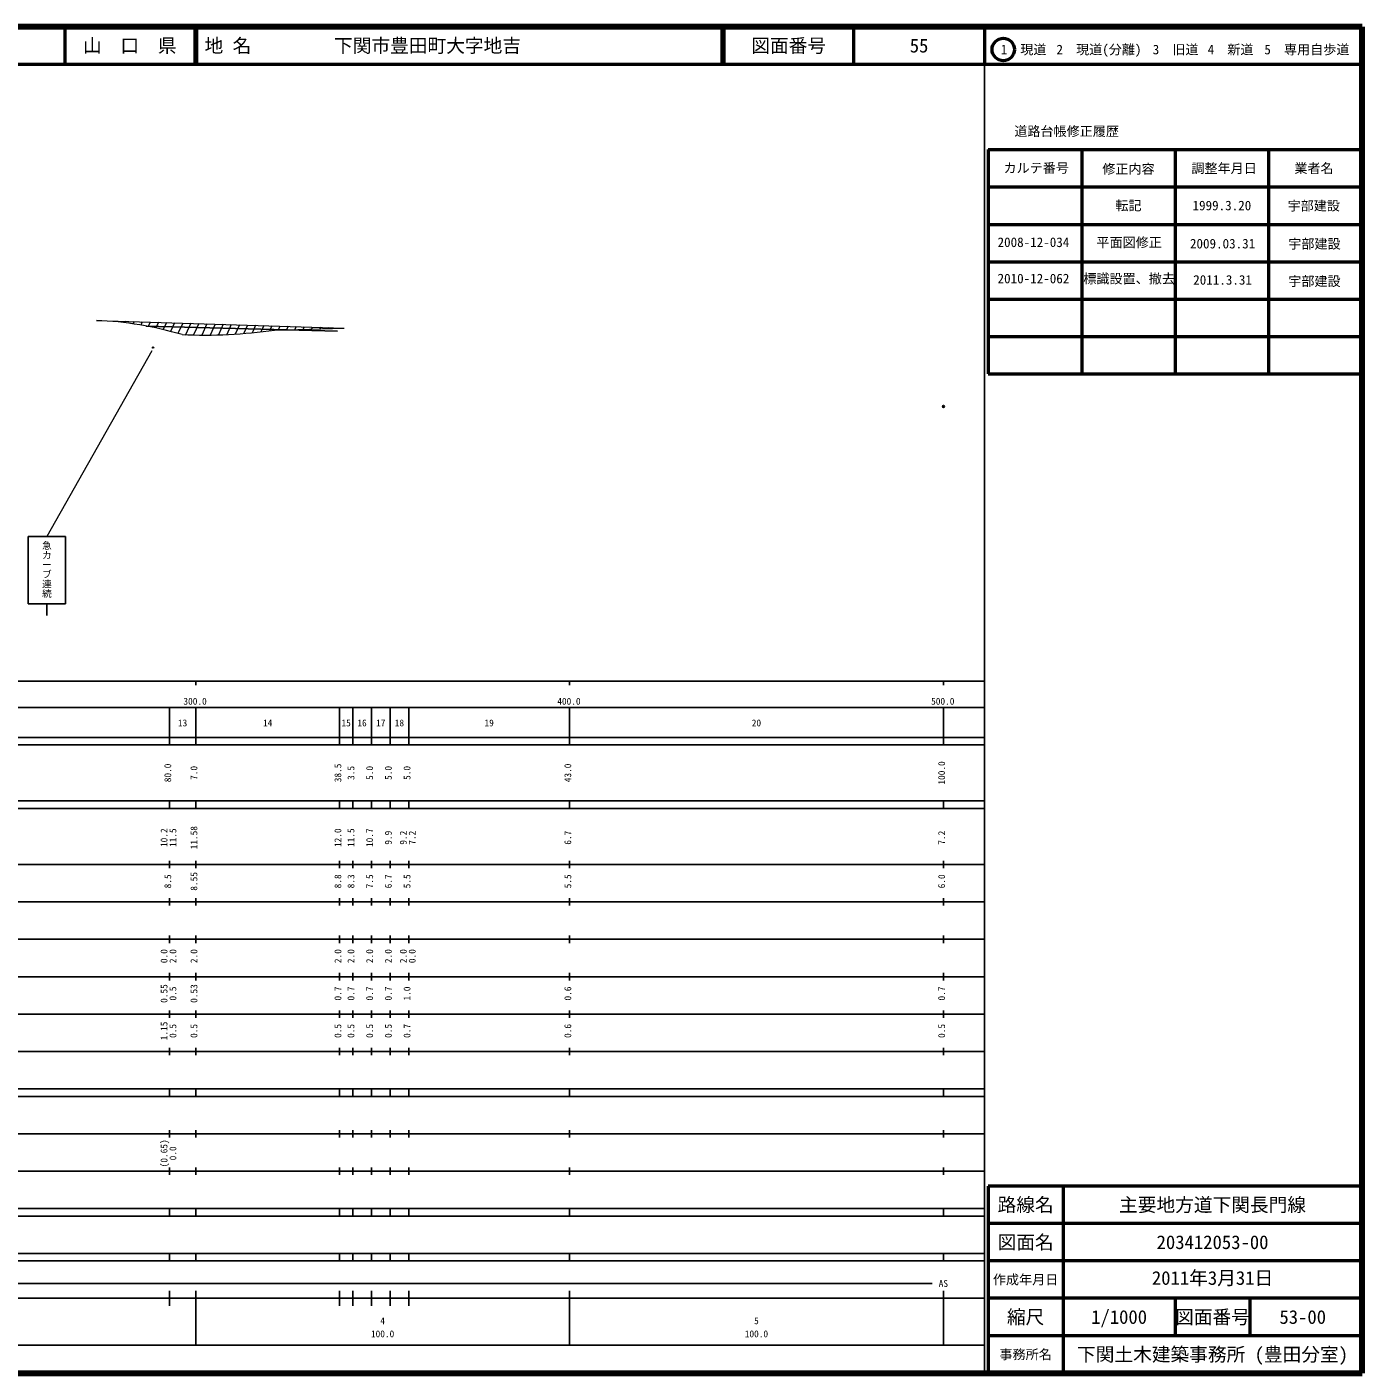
# Model space of a CAD drawing. Units: millimetres on the paper, with parts at other scales. Extents: x 40 to 680, y 20 to 380.
# Drawn here: x 322.9 to 680, y 20 to 380 of the extents above; entities that cross this region are included whole.
import ezdxf
from ezdxf.enums import TextEntityAlignment as Align

# ---------------------------------------------------------------- set-up
doc = ezdxf.new("R2010")
doc.units = ezdxf.units.MM
doc.header["$PDMODE"] = 32
doc.header["$PDSIZE"] = 0.5
for name, color, linetype, lineweight in [('M-BGD', 7, 'Continuous', 13), ('M-STR-HTXT', 7, 'Continuous', 13), ('M-STR-STRC', 7, 'Continuous', 25), ('M-TTL', 2, 'Continuous', 140), ('M-TTL-BAND', 7, 'Continuous', 25), ('M-TTL-FRAM', 2, 'Continuous', 50), ('M-TTL-LINE', 7, 'Continuous', 50)]:
    doc.layers.add(name, color=color, linetype=linetype, lineweight=lineweight)
doc.layers.add('M-OTRS', color=6, linetype='Continuous')
doc.layers.add('M-TTL-TXT', color=7, linetype='Continuous')
doc.styles.add('@ＭＳ ゴシック', font='')
doc.styles.add('ＭＳ ゴシック', font='')
doc.styles.get('@ＭＳ ゴシック').set_extended_font_data('@MS Gothic')
doc.styles.get('ＭＳ ゴシック').set_extended_font_data('MS Gothic')

msp = doc.modelspace()

# ---------------------------------------------------------------- linework, layer by layer
at = {"layer": 'M-BGD'}
for p, q in [((341.443, 301.517), (407.744, 299.477)), ((349.35, 301.274), (349.167, 300.873)), ((351.517, 301.207), (351.237, 300.593)), ((353.685, 301.141), (353.288, 300.269)), ((355.853, 301.074), (355.319, 299.904)), ((358.02, 301.007), (357.332, 299.497)), ((360.188, 300.941), (359.325, 299.049)), ((360.188, 300.941), (359.325, 299.049)), ((362.355, 300.874), (361.301, 298.56)), ((362.355, 300.874), (361.301, 298.56)), ((364.523, 300.807), (363.258, 298.032)), ((364.523, 300.807), (363.258, 298.032)), ((366.69, 300.74), (365.197, 297.464)), ((366.69, 300.74), (365.292, 297.673)), ((368.858, 300.674), (367.463, 297.614)), ((371.025, 300.607), (369.65, 297.59)), ((373.193, 300.54), (371.853, 297.601)), ((375.36, 300.474), (374.073, 297.648)), ((377.528, 300.407), (376.309, 297.732)), ((379.696, 300.34), (378.562, 297.853)), ((381.863, 300.274), (381.135, 298.677)), ((384.031, 300.207), (383.364, 298.744)), ((385.592, 298.811), (385.429, 298.452)), ((386.198, 300.14), (385.592, 298.811)), ((387.821, 298.878), (387.755, 298.734)), ((388.366, 300.074), (387.821, 298.878)), ((389.107, 298.917), (407.744, 299.477)), ((390.533, 300.007), (390.049, 298.945)), ((392.701, 299.94), (392.278, 299.012)), ((394.868, 299.873), (394.506, 299.079)), ((397.036, 299.807), (396.735, 299.146)), ((399.203, 299.74), (398.963, 299.213)), ((401.371, 299.673), (401.192, 299.28)), ((403.539, 299.607), (403.42, 299.347)), ((381.135, 298.677), (380.833, 298.013)), ((383.364, 298.744), (383.121, 298.212))]:
    msp.add_line(p, q, dxfattribs=at)
at = {"layer": 'M-BGD', "lineweight": 25}
msp.add_line((354.774, 299.952), (405.948, 298.651), dxfattribs=at)
at = {"layer": 'M-BGD'}
for centre, radius, start, end in [((337.367, 205.988), 95.616, 73.58515, 87.55671), ((370.06, 434.946), 137.356, 267.63285, 277.97072)]:
    msp.add_arc(centre, radius, start, end, dxfattribs=at)
at = {"layer": 'M-OTRS'}
msp.add_point((568.025, 278.511), dxfattribs=at)
at = {"layer": 'M-STR-HTXT'}
msp.add_line((356.257, 293.381), (328.156, 243.749), dxfattribs=at)
at = {"layer": 'M-STR-STRC'}
for p, q in [((323.156, 243.749), (323.156, 225.749)), ((323.156, 243.749), (333.156, 243.749)), ((333.156, 243.749), (333.156, 225.749)), ((323.156, 225.749), (333.156, 225.749)), ((328.156, 225.749), (328.156, 222.606))]:
    msp.add_line(p, q, dxfattribs=at)
at = {"layer": 'M-STR-STRC', "lineweight": 13}
msp.add_circle((356.62, 294.252), 0.2, dxfattribs=at)
at = {"layer": 'M-TTL'}
for p, q in [((680, 380), (40, 380)), ((680, 20), (680, 380)), ((40, 20), (680, 20))]:
    msp.add_line(p, q, dxfattribs=at)
at = {"layer": 'M-TTL-BAND'}
for p, q in [((579, 20), (579, 370)), ((40, 205), (579, 205)), ((368, 205), (368, 204)), ((468, 205), (468, 204)), ((568, 205), (568, 204)), ((68, 198), (579, 198)), ((361, 188), (361, 198)), ((368, 188), (368, 198)), ((406.5, 188), (406.5, 198)), ((410, 188), (410, 198)), ((415, 188), (415, 198)), ((420, 188), (420, 198)), ((425, 188), (425, 198)), ((468, 188), (468, 198)), ((568, 188), (568, 198)), ((40, 190), (579, 190)), ((40, 188), (579, 188)), ((40, 173), (579, 173)), ((361, 171), (361, 173)), ((368, 171), (368, 173)), ((406.5, 171), (406.5, 173)), ((410, 171), (410, 173)), ((415, 171), (415, 173)), ((420, 171), (420, 173)), ((425, 171), (425, 173)), ((468, 171), (468, 173)), ((568, 171), (568, 173)), ((40, 171), (579, 171)), ((40, 156), (579, 156)), ((361, 155), (361, 157)), ((368, 155), (368, 157)), ((406.5, 155), (406.5, 157)), ((410, 155), (410, 157)), ((415, 155), (415, 157)), ((420, 155), (420, 157)), ((425, 155), (425, 157)), ((468, 155), (468, 157)), ((568, 155), (568, 157)), ((46, 146), (579, 146)), ((361, 145), (361, 147)), ((368, 145), (368, 147)), ((406.5, 145), (406.5, 147)), ((410, 145), (410, 147)), ((415, 145), (415, 147)), ((420, 145), (420, 147)), ((425, 145), (425, 147)), ((468, 145), (468, 147)), ((568, 145), (568, 147)), ((361, 135), (361, 137)), ((368, 135), (368, 137)), ((406.5, 135), (406.5, 137)), ((410, 135), (410, 137)), ((415, 135), (415, 137)), ((420, 135), (420, 137)), ((425, 135), (425, 137)), ((468, 135), (468, 137)), ((568, 135), (568, 137)), ((52, 136), (579, 136)), ((46, 126), (579, 126)), ((361, 125), (361, 127)), ((368, 125), (368, 127)), ((406.5, 125), (406.5, 127)), ((410, 125), (410, 127)), ((415, 125), (415, 127)), ((420, 125), (420, 127)), ((425, 125), (425, 127)), ((468, 125), (468, 127)), ((568, 125), (568, 127)), ((52, 116), (579, 116)), ((361, 115), (361, 117)), ((368, 115), (368, 117)), ((406.5, 115), (406.5, 117)), ((410, 115), (410, 117)), ((415, 115), (415, 117)), ((420, 115), (420, 117)), ((425, 115), (425, 117)), ((468, 115), (468, 117)), ((568, 115), (568, 117)), ((46, 106), (579, 106)), ((361, 105), (361, 107)), ((368, 105), (368, 107)), ((406.5, 105), (406.5, 107)), ((410, 105), (410, 107)), ((415, 105), (415, 107)), ((420, 105), (420, 107)), ((425, 105), (425, 107)), ((468, 105), (468, 107)), ((568, 105), (568, 107)), ((40, 96), (579, 96)), ((40, 94), (579, 94)), ((361, 94), (361, 96)), ((368, 94), (368, 96)), ((406.5, 94), (406.5, 96)), ((410, 94), (410, 96)), ((415, 94), (415, 96)), ((420, 94), (420, 96)), ((425, 94), (425, 96)), ((468, 94), (468, 96)), ((568, 94), (568, 96)), ((49, 84), (579, 84)), ((361, 83), (361, 85)), ((368, 83), (368, 85)), ((406.5, 83), (406.5, 85)), ((410, 83), (410, 85)), ((415, 83), (415, 85)), ((420, 83), (420, 85)), ((425, 83), (425, 85)), ((468, 83), (468, 85)), ((568, 83), (568, 85)), ((40, 74), (579, 74)), ((361, 73), (361, 75)), ((368, 73), (368, 75)), ((406.5, 73), (406.5, 75)), ((410, 73), (410, 75)), ((415, 73), (415, 75)), ((420, 73), (420, 75)), ((425, 73), (425, 75)), ((468, 73), (468, 75)), ((568, 73), (568, 75)), ((40, 64), (579, 64)), ((40, 62), (579, 62)), ((361, 62), (361, 64)), ((368, 62), (368, 64)), ((406.5, 62), (406.5, 64)), ((410, 62), (410, 64)), ((415, 62), (415, 64)), ((420, 62), (420, 64)), ((425, 62), (425, 64)), ((468, 62), (468, 64)), ((568, 62), (568, 64)), ((40, 52), (579, 52)), ((361, 50), (361, 52)), ((368, 50), (368, 52)), ((406.5, 50), (406.5, 52)), ((410, 50), (410, 52)), ((415, 50), (415, 52)), ((420, 50), (420, 52)), ((425, 50), (425, 52)), ((468, 50), (468, 52)), ((568, 50), (568, 52)), ((40, 50), (579, 50)), ((71, 44), (565, 44)), ((40, 40), (579, 40)), ((361, 38), (361, 42)), ((368, 27.5), (368, 42)), ((406.5, 38), (406.5, 42)), ((410, 38), (410, 42)), ((415, 38), (415, 42)), ((420, 38), (420, 42)), ((425, 38), (425, 42)), ((468, 27.5), (468, 42)), ((568, 27.5), (568, 42)), ((68, 27.5), (579, 27.5))]:
    msp.add_line(p, q, dxfattribs=at)
at = {"layer": 'M-TTL-FRAM'}
for p, q in [((580, 347.197), (580, 287.197)), ((580, 347.197), (680, 347.197)), ((580, 287.197), (680, 287.197)), ((680, 70), (580, 70)), ((580, 70), (580, 20))]:
    msp.add_line(p, q, dxfattribs=at)
at = {"layer": 'M-TTL-LINE'}
for p, q in [((333, 380), (333, 370)), ((367.75, 380), (367.75, 370)), ((368.25, 380), (368.25, 370)), ((508.747, 380), (508.747, 370)), ((509.247, 380), (509.247, 370)), ((543.997, 380), (543.997, 370)), ((579, 380), (579, 370)), ((40, 370), (680, 370)), ((605, 347.197), (605, 287.197)), ((630, 347.197), (630, 287.197)), ((655, 347.197), (655, 287.197)), ((580, 337.197), (680, 337.197)), ((580, 327.197), (680, 327.197)), ((580, 317.197), (680, 317.197)), ((580, 307.197), (680, 307.197)), ((580, 297.197), (680, 297.197)), ((600, 70), (600, 20)), ((680, 60), (580, 60)), ((680, 50), (580, 50)), ((680, 40), (580, 40)), ((630, 40), (630, 30)), ((650, 40), (650, 30)), ((680, 30), (580, 30))]:
    msp.add_line(p, q, dxfattribs=at)
msp.add_circle((584.031, 373.958), 3, dxfattribs=at)

# ---------------------------------------------------------------- texts
at = {"layer": 'M-STR-STRC', "style": '@ＭＳ ゴシック'}
msp.add_text('急カーブ連続', height=1.833, rotation=270, dxfattribs=at).set_placement((326.682, 234.921), align=Align.BOTTOM_CENTER)
at = {"layer": 'M-TTL-BAND', "style": 'ＭＳ ゴシック'}
for s, p in [('300.0', (367.844, 198.195)), ('400.0', (467.844, 198.195)), ('500.0', (567.844, 198.195)), ('13', (364.5, 192.405)), ('14', (387.25, 192.405)), ('15', (408.25, 192.405)), ('16', (412.5, 192.405)), ('17', (417.5, 192.405)), ('18', (422.5, 192.405)), ('19', (446.5, 192.405)), ('20', (518, 192.405)), ('AS', (568, 42.5)), ('4', (418, 32.523)), ('5', (518, 32.523)), ('100.0', (418, 29.033)), ('100.0', (518, 29.033))]:
    msp.add_text(s, height=1.833, dxfattribs=at).set_placement(p, align=Align.BOTTOM_CENTER)
for s, p in [('80.0', (362, 180.5)), ('7.0', (369, 180.5)), ('38.5', (407.5, 180.5)), ('3.5', (411, 180.5)), ('5.0', (416, 180.5)), ('5.0', (421, 180.5)), ('5.0', (426, 180.5)), ('43.0', (469, 180.5)), ('100.0', (569, 180.5)), ('11.58', (369, 163.174)), ('10.2', (361, 163.174)), ('11.5', (363.37, 163.174)), ('12.0', (407.5, 163.174)), ('11.5', (411, 163.174)), ('10.7', (416, 163.174)), ('9.9', (421, 163.174)), ('9.2', (425, 163.174)), ('7.2', (427.37, 163.174)), ('6.7', (469, 163.174)), ('7.2', (569, 163.174)), ('8.5', (362, 151.5)), ('8.55', (369, 151.5)), ('8.8', (407.5, 151.5)), ('8.3', (411, 151.5)), ('7.5', (416, 151.5)), ('6.7', (421, 151.5)), ('5.5', (426, 151.5)), ('5.5', (469, 151.5)), ('6.0', (569, 151.5)), ('0.0', (361, 131.5)), ('2.0', (363.37, 131.5)), ('2.0', (369, 131.5)), ('2.0', (407.5, 131.5)), ('2.0', (411, 131.5)), ('2.0', (416, 131.5)), ('2.0', (421, 131.5)), ('2.0', (425, 131.5)), ('0.0', (427.37, 131.5)), ('0.55', (361, 121.5)), ('0.5', (363.37, 121.5)), ('0.53', (369, 121.5)), ('0.7', (407.5, 121.5)), ('0.7', (411, 121.5)), ('0.7', (416, 121.5)), ('0.7', (421, 121.5)), ('1.0', (426, 121.5)), ('0.6', (469, 121.5)), ('0.7', (569, 121.5)), ('1.15', (361, 111.5)), ('0.5', (363.37, 111.5)), ('0.5', (369, 111.5)), ('0.5', (407.5, 111.5)), ('0.5', (411, 111.5)), ('0.5', (416, 111.5)), ('0.5', (421, 111.5)), ('0.7', (426, 111.5)), ('0.6', (469, 111.5)), ('0.5', (569, 111.5)), ('(0.65)', (361, 78.764)), ('0.0', (363.37, 78.764))]:
    msp.add_text(s, height=1.833, rotation=90, dxfattribs=at).set_placement(p, align=Align.BOTTOM_CENTER)
at = {"layer": 'M-TTL-TXT', "style": 'ＭＳ ゴシック'}
for s, height, p in [('山\u3000口\u3000県', 3.666, (350.375, 375)), ('図面番号', 3.666, (526.622, 375)), ('55', 3.666, (561.497, 375)), ('1\u3000現道', 2.566, (589.448, 373.958)), ('2\u3000現道(分離)', 2.566, (609.619, 373.958)), ('3\u3000旧道', 2.566, (630.121, 373.958)), ('4\u3000新道', 2.566, (644.824, 373.958)), ('5\u3000専用自歩道', 2.566, (665.228, 373.958)), ('道路台帳修正履歴', 2.566, (600.968, 352.113)), ('カルテ番号', 2.566, (592.839, 342.277)), ('修正内容', 2.566, (617.509, 342.023)), ('調整年月日', 2.566, (643.089, 342.197)), ('業者名', 2.566, (667.134, 342.197)), ('転記', 2.566, (617.5, 332.245)), ('1999.3.20', 2.566, (642.5, 332.245)), ('宇部建設', 2.566, (667.077, 332.189)), ('平面図修正', 2.566, (617.683, 322.377)), ('2008-12-034', 2.566, (592.096, 322.418)), ('2009.03.31', 2.566, (642.685, 322.047)), ('宇部建設', 2.566, (667.262, 321.99)), ('宇部建設', 2.566, (667.262, 311.99)), ('路線名', 3.666, (590, 65)), ('路線名', 3.666, (590, 65)), ('主要地方道下関長門線', 3.666, (640, 65)), ('図面名', 3.666, (590, 55)), ('図面名', 3.666, (590, 55)), ('203412053-00', 3.666, (640, 55)), ('作成年月日', 2.566, (590, 45)), ('作成年月日', 2.566, (590, 45)), ('縮尺', 3.666, (590, 35)), ('縮尺', 3.666, (590, 35)), ('1/1000', 3.666, (615, 35)), ('図面番号', 3.666, (640, 35)), ('図面番号', 3.666, (640, 35)), ('53-00', 3.666, (664.125, 35)), ('事務所名', 2.566, (590, 25)), ('事務所名', 2.566, (590, 25)), ('下関土木建築事務所 (豊田分室)', 3.666, (640, 25))]:
    msp.add_text(s, height=height, dxfattribs=at).set_placement(p, align=Align.MIDDLE_CENTER)
for s, p in [('地 名', (370.38, 375)), ('下関市豊田町大字地吉', (405.024, 375))]:
    msp.add_text(s, height=3.666, dxfattribs=at).set_placement(p, align=Align.MIDDLE_LEFT)
for s, height, p in [('2010-12-062', 2.566, (592.096, 310.668)), ('標識設置、撤去', 2.566, (617.683, 310.627)), ('2011.3.31', 2.566, (642.685, 310.297)), ('2011年3月31日', 3.666, (640, 42.5))]:
    msp.add_text(s, height=height, dxfattribs=at).set_placement(p, align=Align.BOTTOM_CENTER)

doc.saveas('drawing.dxf')
